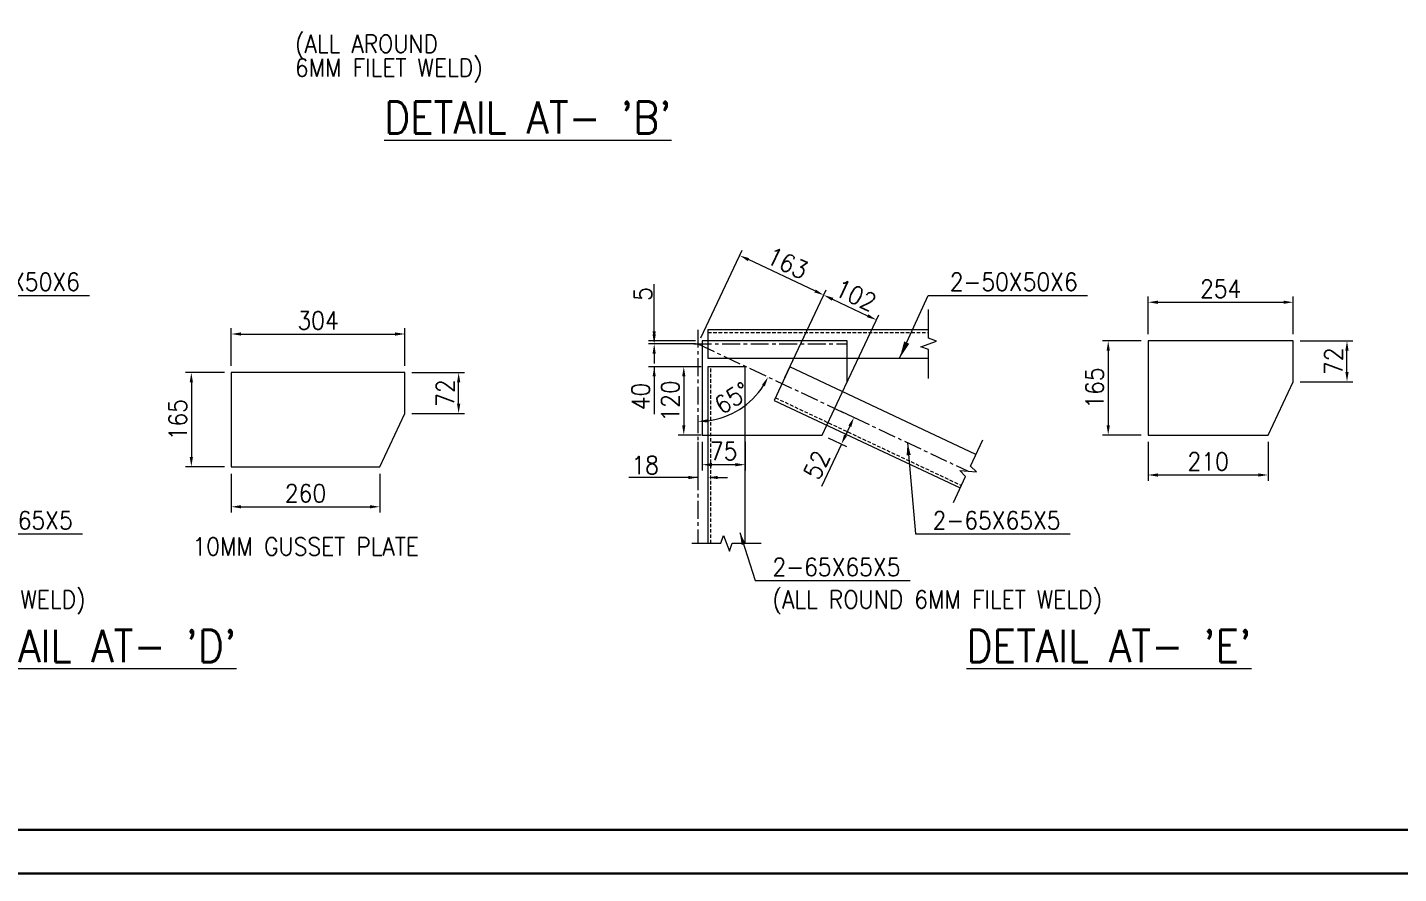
# Model space of a CAD drawing. Header units: millimetres. Extents: x 0 to 1124626, y -157535 to 82123.
# Drawn here: x 485825 to 495432, y 4628 to 10558 of the extents above; entities that cross this region are included whole.
import ezdxf
from ezdxf.enums import TextEntityAlignment as Align

# ---------------------------------------------------------------- set-up
doc = ezdxf.new("R2010")
doc.units = ezdxf.units.MM
doc.header["$MEASUREMENT"] = 0
doc.linetypes.add('CENTER', pattern=[2, 1.25, -0.25, 0.25, -0.25])
doc.linetypes.add('HIDDEN', pattern=[0.375, 0.25, -0.125])
for name, color, linetype, lineweight in [('CN', 253, 'Continuous', 15), ('Dim', 6, 'Continuous', 13), ('rSHEET', 2, 'Continuous', 30), ('STR. STEEL', 25, 'Continuous', 18), ('structure', 183, 'Continuous', 15), ('TITLE TEXT', 50, 'Continuous', 18)]:
    doc.layers.add(name, color=color, linetype=linetype, lineweight=lineweight)
doc.styles.add('MtX_romans_shx', font='romans.shx')
doc.styles.add('style1', font='romans.shx', dxfattribs={"width": 0.9, "height": 300})
doc.dimstyles.new('4.0 DIM-1', dxfattribs={"dimscale": 40, "dimtxt": 125, "dimasz": 3, "dimexe": 1, "dimexo": 1.2, "dimgap": 0.8, "dimtad": 1, "dimdec": 0, "dimlfac": 0.25, "dimzin": 1, "dimdsep": 46, "dimtxsty": 'style1', "dimcen": 2, "dimclrd": 8, "dimclre": 8, "dimclrt": 7, "dimadec": 0, "dimazin": 0, "dimtfac": 1, "dimtdec": 0, "dimtofl": 0, "dimtmove": 1, "dimatfit": 3, "dimfxl": 1, "dimtolj": 1, "dimtzin": 0, "dimlwd": 9, "dimlwe": 9, "dimarcsym": 1})
doc.dimstyles.new('Copy of DIM-1', dxfattribs={"dimscale": 40, "dimtxt": 125, "dimasz": 3, "dimexe": 1, "dimexo": 1.2, "dimgap": 0.8, "dimtad": 1, "dimdec": 0, "dimzin": 1, "dimdsep": 46, "dimtxsty": 'style1', "dimcen": 2, "dimclrd": 8, "dimclre": 8, "dimclrt": 7, "dimadec": 0, "dimazin": 0, "dimtfac": 1, "dimtdec": 0, "dimtofl": 0, "dimtmove": 1, "dimatfit": 3, "dimfxl": 1, "dimtolj": 1, "dimtzin": 0, "dimlwd": 9, "dimlwe": 9, "dimarcsym": 1})

# ---------------------------------------------------------------- blocks, each defined once
blk = doc.blocks.new('*D1041')
at = {"layer": 'DEFPOINTS', "color": 0, "ltscale": 20, "transparency": 16777216}
for p in [(488469.8, 8409.5), (487253.6, 8138.7), (488469.8, 8138.7)]:
    blk.add_point(p, dxfattribs=at)
at = {"layer": 'Dim', "color": 8, "lineweight": 9, "ltscale": 20, "transparency": 16777216}
for p, q in [((487253.6, 8186.7), (487253.6, 8449.5)), ((487321.6, 8409.5), (488401.8, 8409.5)), ((488469.8, 8186.7), (488469.8, 8449.5))]:
    blk.add_line(p, q, dxfattribs=at)
at = {"layer": 'Dim', "color": 8, "ltscale": 20, "transparency": 16777216}
for points in [[(487321.6, 8420.8), (487321.6, 8398.1), (487253.6, 8409.5)], [(488401.8, 8398.1), (488401.8, 8420.8), (488469.8, 8409.5)]]:
    blk.add_solid(points, dxfattribs=at)
at = {"layer": 'Dim', "color": 7, "ltscale": 20, "transparency": 16777216, "insert": (487861.7, 8504), "char_height": 125, "attachment_point": 5, "style": 'style1'}
blk.add_mtext('\\A1;304', dxfattribs=at)
blk = doc.blocks.new('*D1042')
at = {"layer": 'DEFPOINTS', "color": 0, "ltscale": 20, "transparency": 16777216}
for p in [(487253.6, 8138.7), (486973.8, 7478.7), (487253.6, 7478.7)]:
    blk.add_point(p, dxfattribs=at)
at = {"layer": 'Dim', "color": 8, "lineweight": 9, "ltscale": 20, "transparency": 16777216}
for p, q in [((487205.6, 8138.7), (486933.8, 8138.7)), ((486973.8, 8070.7), (486973.8, 7546.7)), ((487205.6, 7478.7), (486933.8, 7478.7))]:
    blk.add_line(p, q, dxfattribs=at)
at = {"layer": 'Dim', "color": 8, "ltscale": 20, "transparency": 16777216}
for points in [[(486985.1, 8070.7), (486962.5, 8070.7), (486973.8, 8138.7)], [(486962.5, 7546.7), (486985.1, 7546.7), (486973.8, 7478.7)]]:
    blk.add_solid(points, dxfattribs=at)
at = {"layer": 'Dim', "color": 7, "ltscale": 20, "transparency": 16777216, "insert": (486879.3, 7808.7), "char_height": 125, "attachment_point": 5, "rotation": 90, "style": 'style1'}
blk.add_mtext('\\A1;165', dxfattribs=at)
blk = doc.blocks.new('*D1043')
at = {"layer": 'DEFPOINTS', "color": 0, "ltscale": 20, "transparency": 16777216}
for p in [(487253.6, 7478.7), (488293.6, 7478.7), (488293.6, 7198.8)]:
    blk.add_point(p, dxfattribs=at)
at = {"layer": 'Dim', "color": 8, "lineweight": 9, "ltscale": 20, "transparency": 16777216}
for p, q in [((487253.6, 7430.7), (487253.6, 7158.8)), ((488293.6, 7430.7), (488293.6, 7158.8)), ((487321.6, 7198.8), (488225.6, 7198.8))]:
    blk.add_line(p, q, dxfattribs=at)
at = {"layer": 'Dim', "color": 8, "ltscale": 20, "transparency": 16777216}
for points in [[(487321.6, 7210.1), (487321.6, 7187.5), (487253.6, 7198.8)], [(488225.6, 7187.5), (488225.6, 7210.1), (488293.6, 7198.8)]]:
    blk.add_solid(points, dxfattribs=at)
at = {"layer": 'Dim', "color": 7, "ltscale": 20, "transparency": 16777216, "insert": (487773.6, 7293.3), "char_height": 125, "attachment_point": 5, "style": 'style1'}
blk.add_mtext('\\A1;260', dxfattribs=at)
blk = doc.blocks.new('*D1044')
at = {"layer": 'DEFPOINTS', "color": 0, "ltscale": 20, "transparency": 16777216}
for p in [(488469.8, 8138.7), (488846.6, 8138.7), (488469.8, 7852.6)]:
    blk.add_point(p, dxfattribs=at)
at = {"layer": 'Dim', "color": 8, "lineweight": 9, "ltscale": 20, "transparency": 16777216}
for p, q in [((488517.8, 8138.7), (488886.6, 8138.7)), ((488846.6, 7920.6), (488846.6, 8070.7)), ((488517.8, 7852.6), (488886.6, 7852.6))]:
    blk.add_line(p, q, dxfattribs=at)
at = {"layer": 'Dim', "color": 8, "ltscale": 20, "transparency": 16777216}
for points in [[(488857.9, 8070.7), (488835.3, 8070.7), (488846.6, 8138.7)], [(488835.3, 7920.6), (488857.9, 7920.6), (488846.6, 7852.6)]]:
    blk.add_solid(points, dxfattribs=at)
at = {"layer": 'Dim', "color": 7, "ltscale": 20, "transparency": 16777216, "insert": (488752.1, 7995.7), "char_height": 125, "attachment_point": 5, "rotation": 90, "style": 'style1'}
blk.add_mtext('\\A1;72', dxfattribs=at)
blk = doc.blocks.new('*D1045')
at = {"layer": 'DEFPOINTS', "color": 0, "ltscale": 20, "transparency": 16777216}
for p in [(491481.2, 7888.2), (491393.1, 7701.3), (491528, 7637.7)]:
    blk.add_point(p, dxfattribs=at)
at = {"layer": 'Dim', "color": 8, "lineweight": 9, "ltscale": 20, "transparency": 16777216}
for p, q in [((491524.7, 7867.8), (491652.3, 7807.6)), ((491587.1, 7763.2), (491557, 7699.2)), ((491528, 7637.7), (491387.7, 7339.9)), ((491436.5, 7680.8), (491564.2, 7620.7))]:
    blk.add_line(p, q, dxfattribs=at)
at = {"layer": 'Dim', "color": 8, "ltscale": 20, "transparency": 16777216}
for points in [[(491597.4, 7758.3), (491576.9, 7768), (491616.1, 7824.7)], [(491546.7, 7704.1), (491567.3, 7694.4), (491528, 7637.7)]]:
    blk.add_solid(points, dxfattribs=at)
at = {"layer": 'Dim', "color": 7, "ltscale": 20, "transparency": 16777216, "insert": (491355.2, 7491.3), "char_height": 125, "attachment_point": 5, "rotation": 64.76784, "style": 'style1'}
blk.add_mtext('\\A1;52', dxfattribs=at)
blk = doc.blocks.new('*D1046')
at = {"layer": 'DEFPOINTS', "color": 0, "ltscale": 20, "transparency": 16777216}
for p in [(491773.4, 8508.3), (491167.6, 8179.7), (491536.6, 8005.8)]:
    blk.add_point(p, dxfattribs=at)
at = {"layer": 'Dim', "color": 8, "lineweight": 9, "ltscale": 20, "transparency": 16777216}
for p, q in [((491188.1, 8223.2), (491421.4, 8718.4)), ((491465.9, 8653.2), (491711.9, 8537.3)), ((491557.1, 8049.3), (491790.5, 8544.5))]:
    blk.add_line(p, q, dxfattribs=at)
at = {"layer": 'Dim', "color": 8, "ltscale": 20, "transparency": 16777216}
for points in [[(491470.7, 8663.5), (491461.1, 8643), (491404.4, 8682.2)], [(491707.1, 8527), (491716.8, 8547.5), (491773.4, 8508.3)]]:
    blk.add_solid(points, dxfattribs=at)
at = {"layer": 'Dim', "color": 7, "ltscale": 20, "transparency": 16777216, "insert": (491629.2, 8680.7), "char_height": 125, "attachment_point": 5, "rotation": 334.76784, "style": 'style1'}
blk.add_mtext('\\A1;102', dxfattribs=at)
blk = doc.blocks.new('*D1047')
at = {"layer": 'DEFPOINTS', "color": 0, "ltscale": 20, "transparency": 16777216}
for p in [(490815.3, 8959.8), (490523.1, 8339.7), (491112.2, 8062.2)]:
    blk.add_point(p, dxfattribs=at)
at = {"layer": 'Dim', "color": 8, "lineweight": 9, "ltscale": 20, "transparency": 16777216}
for p, q in [((490543.6, 8383.2), (490832.4, 8996)), ((491342.9, 8711.2), (490876.8, 8930.8)), ((491132.7, 8105.6), (491421.4, 8718.4))]:
    blk.add_line(p, q, dxfattribs=at)
at = {"layer": 'Dim', "color": 8, "ltscale": 20, "transparency": 16777216}
for points in [[(490881.7, 8941.1), (490872, 8920.6), (490815.3, 8959.8)], [(491338.1, 8700.9), (491347.7, 8721.4), (491404.4, 8682.2)]]:
    blk.add_solid(points, dxfattribs=at)
at = {"layer": 'Dim', "color": 7, "ltscale": 20, "transparency": 16777216, "insert": (491150.1, 8906.5), "char_height": 125, "attachment_point": 5, "rotation": 334.76784, "style": 'style1'}
blk.add_mtext('\\A1;163', dxfattribs=at)
blk = doc.blocks.new('*D1048')
at = {"layer": 'DEFPOINTS', "color": 0, "ltscale": 20, "transparency": 16777216}
for p in [(490553.1, 8361.3), (490216.5, 8339.7), (490553.1, 8339.7)]:
    blk.add_point(p, dxfattribs=at)
at = {"layer": 'Dim', "color": 8, "lineweight": 9, "ltscale": 20, "transparency": 16777216}
for p, q in [((490216.5, 8361.3), (490216.5, 8759.3)), ((490216.5, 8429.3), (490216.5, 8497.3)), ((490505.1, 8361.3), (490176.5, 8361.3)), ((490505.1, 8339.7), (490176.5, 8339.7)), ((490216.5, 8271.7), (490216.5, 8203.7))]:
    blk.add_line(p, q, dxfattribs=at)
at = {"layer": 'Dim', "color": 8, "ltscale": 20, "transparency": 16777216}
for points in [[(490205.1, 8429.3), (490227.8, 8429.3), (490216.5, 8361.3)], [(490227.8, 8271.7), (490205.1, 8271.7), (490216.5, 8339.7)]]:
    blk.add_solid(points, dxfattribs=at)
at = {"layer": 'Dim', "color": 7, "ltscale": 20, "transparency": 16777216, "insert": (490137.7, 8689.8), "char_height": 125, "attachment_point": 5, "rotation": 90, "style": 'style1'}
blk.add_mtext('\\A1;5', dxfattribs=at)
blk = doc.blocks.new('*D1049')
at = {"layer": 'DEFPOINTS', "color": 0, "ltscale": 20, "transparency": 16777216}
for p in [(490523.1, 7701.3), (490593.1, 7701.3), (490523.1, 7403.9)]:
    blk.add_point(p, dxfattribs=at)
at = {"layer": 'Dim', "color": 8, "lineweight": 9, "ltscale": 20, "transparency": 16777216}
for p, q in [((490523.1, 7653.3), (490523.1, 7363.9)), ((490593.1, 7653.3), (490593.1, 7363.9)), ((490523.1, 7403.9), (490038.4, 7403.9)), ((490455.1, 7403.9), (490387.1, 7403.9)), ((490661.1, 7403.9), (490729.1, 7403.9))]:
    blk.add_line(p, q, dxfattribs=at)
at = {"layer": 'Dim', "color": 8, "ltscale": 20, "transparency": 16777216}
for points in [[(490455.1, 7392.6), (490455.1, 7415.2), (490523.1, 7403.9)], [(490661.1, 7415.2), (490661.1, 7392.6), (490593.1, 7403.9)]]:
    blk.add_solid(points, dxfattribs=at)
at = {"layer": 'Dim', "color": 7, "ltscale": 20, "transparency": 16777216, "insert": (490153.5, 7490.7), "char_height": 125, "attachment_point": 5, "style": 'style1'}
blk.add_mtext('\\A1;18', dxfattribs=at)
blk = doc.blocks.new('*D1050')
at = {"layer": 'DEFPOINTS', "color": 0, "ltscale": 20, "transparency": 16777216}
for p in [(490216.5, 8339.7), (490553.1, 8339.7), (490593.1, 8179.7)]:
    blk.add_point(p, dxfattribs=at)
at = {"layer": 'Dim', "color": 8, "lineweight": 9, "ltscale": 20, "transparency": 16777216}
for p, q in [((490216.5, 8407.7), (490216.5, 8475.7)), ((490505.1, 8339.7), (490176.5, 8339.7)), ((490545.1, 8179.7), (490176.5, 8179.7)), ((490216.5, 8179.7), (490216.5, 7848.3)), ((490216.5, 8111.7), (490216.5, 8043.7))]:
    blk.add_line(p, q, dxfattribs=at)
at = {"layer": 'Dim', "color": 8, "ltscale": 20, "transparency": 16777216}
for points in [[(490205.1, 8407.7), (490227.8, 8407.7), (490216.5, 8339.7)], [(490227.8, 8111.7), (490205.1, 8111.7), (490216.5, 8179.7)]]:
    blk.add_solid(points, dxfattribs=at)
at = {"layer": 'Dim', "color": 7, "ltscale": 20, "transparency": 16777216, "insert": (490122, 7971.3), "char_height": 125, "attachment_point": 5, "rotation": 90, "style": 'style1'}
blk.add_mtext('\\A1;40', dxfattribs=at)
blk = doc.blocks.new('*D1051')
at = {"layer": 'DEFPOINTS', "color": 0, "ltscale": 20, "transparency": 16777216}
for p in [(490593.1, 8179.7), (490423.8, 7701.3), (490593.1, 7701.3)]:
    blk.add_point(p, dxfattribs=at)
at = {"layer": 'Dim', "color": 8, "lineweight": 9, "ltscale": 20, "transparency": 16777216}
for p, q in [((490545.1, 8179.7), (490383.8, 8179.7)), ((490423.8, 8111.7), (490423.8, 7769.3)), ((490545.1, 7701.3), (490383.8, 7701.3))]:
    blk.add_line(p, q, dxfattribs=at)
at = {"layer": 'Dim', "color": 8, "ltscale": 20, "transparency": 16777216}
for points in [[(490435.1, 8111.7), (490412.5, 8111.7), (490423.8, 8179.7)], [(490412.5, 7769.3), (490435.1, 7769.3), (490423.8, 7701.3)]]:
    blk.add_solid(points, dxfattribs=at)
at = {"layer": 'Dim', "color": 7, "ltscale": 20, "transparency": 16777216, "insert": (490329.3, 7940.5), "char_height": 125, "attachment_point": 5, "rotation": 90, "style": 'style1'}
blk.add_mtext('\\A1;120', dxfattribs=at)
blk = doc.blocks.new('*D1052')
at = {"layer": 'DEFPOINTS', "color": 0, "ltscale": 20, "transparency": 16777216}
for p in [(490523.1, 8439.7), (490523.1, 8339.7), (490924.3, 7973.4), (492415.6, 7447.9), (490523.1, 6942.6)]:
    blk.add_point(p, dxfattribs=at)
at = {"layer": 'Dim', "color": 8, "lineweight": 9, "ltscale": 20, "transparency": 16777216}
blk.add_arc((490523.1, 8339.7), 543.3, 277.17615, 327.59169, dxfattribs=at)
at = {"layer": 'Dim', "color": 8, "ltscale": 20, "transparency": 16777216}
for points in [[(490991.7, 8043.1), (490971.9, 8054), (491014.6, 8108.2)], [(490590.3, 7812), (490591.7, 7789.4), (490523.1, 7796.5)]]:
    blk.add_solid(points, dxfattribs=at)
at = {"layer": 'Dim', "color": 7, "ltscale": 20, "transparency": 16777216, "insert": (490763.5, 7960.8), "char_height": 125, "attachment_point": 5, "rotation": 32.38392, "style": 'style1'}
blk.add_mtext('\\A1;65%%d', dxfattribs=at)
blk = doc.blocks.new('*D1053')
at = {"layer": 'DEFPOINTS', "color": 0, "ltscale": 20, "transparency": 16777216}
for p in [(490553.1, 7701.3), (490853.1, 7701.3), (490553.1, 7493.6)]:
    blk.add_point(p, dxfattribs=at)
at = {"layer": 'Dim', "color": 8, "lineweight": 9, "ltscale": 20, "transparency": 16777216}
for p, q in [((490553.1, 7653.3), (490553.1, 7453.6)), ((490853.1, 7653.3), (490853.1, 7453.6)), ((490785.1, 7493.6), (490621.1, 7493.6))]:
    blk.add_line(p, q, dxfattribs=at)
at = {"layer": 'Dim', "color": 8, "ltscale": 20, "transparency": 16777216}
for points in [[(490621.1, 7504.9), (490621.1, 7482.3), (490553.1, 7493.6)], [(490785.1, 7482.3), (490785.1, 7504.9), (490853.1, 7493.6)]]:
    blk.add_solid(points, dxfattribs=at)
at = {"layer": 'Dim', "color": 7, "ltscale": 20, "transparency": 16777216, "insert": (490703.1, 7588.1), "char_height": 125, "attachment_point": 5, "style": 'style1'}
blk.add_mtext('\\A1;75', dxfattribs=at)
blk = doc.blocks.new('*D1054')
at = {"layer": 'DEFPOINTS', "color": 0, "ltscale": 20, "transparency": 16777216}
for p in [(493677.2, 8361.3), (493397.4, 7701.3), (493677.2, 7701.3)]:
    blk.add_point(p, dxfattribs=at)
at = {"layer": 'Dim', "color": 8, "lineweight": 9, "ltscale": 20, "transparency": 16777216}
for p, q in [((493629.2, 8361.3), (493357.4, 8361.3)), ((493397.4, 8293.3), (493397.4, 7769.3)), ((493629.2, 7701.3), (493357.4, 7701.3))]:
    blk.add_line(p, q, dxfattribs=at)
at = {"layer": 'Dim', "color": 8, "ltscale": 20, "transparency": 16777216}
for points in [[(493408.7, 8293.3), (493386, 8293.3), (493397.4, 8361.3)], [(493386, 7769.3), (493408.7, 7769.3), (493397.4, 7701.3)]]:
    blk.add_solid(points, dxfattribs=at)
at = {"layer": 'Dim', "color": 7, "ltscale": 20, "transparency": 16777216, "insert": (493302.9, 8031.3), "char_height": 125, "attachment_point": 5, "rotation": 90, "style": 'style1'}
blk.add_mtext('\\A1;165', dxfattribs=at)
blk = doc.blocks.new('*D1055')
at = {"layer": 'DEFPOINTS', "color": 0, "ltscale": 20, "transparency": 16777216}
for p in [(493677.2, 7701.3), (494517.2, 7701.3), (494517.2, 7421.4)]:
    blk.add_point(p, dxfattribs=at)
at = {"layer": 'Dim', "color": 8, "lineweight": 9, "ltscale": 20, "transparency": 16777216}
for p, q in [((493677.2, 7653.3), (493677.2, 7381.4)), ((494517.2, 7653.3), (494517.2, 7381.4)), ((493745.2, 7421.4), (494449.2, 7421.4))]:
    blk.add_line(p, q, dxfattribs=at)
at = {"layer": 'Dim', "color": 8, "ltscale": 20, "transparency": 16777216}
for points in [[(493745.2, 7432.7), (493745.2, 7410), (493677.2, 7421.4)], [(494449.2, 7410), (494449.2, 7432.7), (494517.2, 7421.4)]]:
    blk.add_solid(points, dxfattribs=at)
at = {"layer": 'Dim', "color": 7, "ltscale": 20, "transparency": 16777216, "insert": (494097.2, 7515.9), "char_height": 125, "attachment_point": 5, "style": 'style1'}
blk.add_mtext('\\A1;210', dxfattribs=at)
blk = doc.blocks.new('*D1056')
at = {"layer": 'DEFPOINTS', "color": 0, "ltscale": 20, "transparency": 16777216}
for p in [(494693.4, 8632), (493677.2, 8361.3), (494693.4, 8361.3)]:
    blk.add_point(p, dxfattribs=at)
at = {"layer": 'Dim', "color": 8, "lineweight": 9, "ltscale": 20, "transparency": 16777216}
for p, q in [((493677.2, 8409.3), (493677.2, 8672)), ((494693.4, 8409.3), (494693.4, 8672)), ((493745.2, 8632), (494625.4, 8632))]:
    blk.add_line(p, q, dxfattribs=at)
at = {"layer": 'Dim', "color": 8, "ltscale": 20, "transparency": 16777216}
for points in [[(493745.2, 8643.4), (493745.2, 8620.7), (493677.2, 8632)], [(494625.4, 8620.7), (494625.4, 8643.4), (494693.4, 8632)]]:
    blk.add_solid(points, dxfattribs=at)
at = {"layer": 'Dim', "color": 7, "ltscale": 20, "transparency": 16777216, "insert": (494185.3, 8726.5), "char_height": 125, "attachment_point": 5, "style": 'style1'}
blk.add_mtext('\\A1;254', dxfattribs=at)
blk = doc.blocks.new('*D1057')
at = {"layer": 'DEFPOINTS', "color": 0, "ltscale": 20, "transparency": 16777216}
for p in [(494693.4, 8361.3), (495070.2, 8361.3), (494693.4, 8075.2)]:
    blk.add_point(p, dxfattribs=at)
at = {"layer": 'Dim', "color": 8, "lineweight": 9, "ltscale": 20, "transparency": 16777216}
for p, q in [((494741.4, 8361.3), (495110.2, 8361.3)), ((495070.2, 8143.2), (495070.2, 8293.3)), ((494741.4, 8075.2), (495110.2, 8075.2))]:
    blk.add_line(p, q, dxfattribs=at)
at = {"layer": 'Dim', "color": 8, "ltscale": 20, "transparency": 16777216}
for points in [[(495081.5, 8293.3), (495058.8, 8293.3), (495070.2, 8361.3)], [(495058.8, 8143.2), (495081.5, 8143.2), (495070.2, 8075.2)]]:
    blk.add_solid(points, dxfattribs=at)
at = {"layer": 'Dim', "color": 7, "ltscale": 20, "transparency": 16777216, "insert": (494975.7, 8218.2), "char_height": 125, "attachment_point": 5, "rotation": 90, "style": 'style1'}
blk.add_mtext('\\A1;72', dxfattribs=at)

msp = doc.modelspace()

# ---------------------------------------------------------------- linework, layer by layer
at = {"layer": 'CN', "linetype": 'CENTER', "ltscale": 100}
for p, q in [((490523.1284, 8439.747), (490523.1284, 6942.6428)), ((490493.1284, 8339.747), (491569.3342, 8339.747)), ((490523.1284, 8339.747), (492415.5846, 7447.927))]:
    msp.add_line(p, q, dxfattribs=at)
at = {"layer": 'CN', "linetype": 'HIDDEN', "ltscale": 100}
for p, q in [((490593.1284, 8419.747), (492139.2257, 8419.747)), ((490613.1284, 6942.6428), (490613.1284, 8179.747)), ((491065.3009, 7962.6459), (492368.6931, 7348.4224))]:
    msp.add_line(p, q, dxfattribs=at)
at = {"layer": 'Dim', "ltscale": 20}
for points in [[(491569.3342, 8361.2852), (490553.1284, 8361.2852), (490553.1284, 7701.2852), (491393.1284, 7701.2852), (491569.3342, 8075.1969)], [(494693.3732, 8361.2852), (493677.1673, 8361.2852), (493677.1673, 7701.2852), (494517.1673, 7701.2852), (494693.3732, 8075.1969)], [(488469.814, 8138.7231), (487253.6082, 8138.7231), (487253.6082, 7478.7231), (488293.6082, 7478.7231), (488469.814, 7852.6348)]]:
    msp.add_lwpolyline(points, close=True, dxfattribs=at)
at = {"layer": 'STR. STEEL', "ltscale": 20}
for p, q in [((492139.2257, 8379.747), (492139.2257, 8581.6053)), ((492139.2257, 8097.8888), (492139.2257, 8299.747))]:
    msp.add_line(p, q, dxfattribs=at)
for points in [[(492139.2257, 8439.747), (490593.1284, 8439.747), (490593.1284, 8239.747), (492139.2257, 8239.747)], [(492139.2257, 8299.747), (492084.2762, 8319.747), (492194.1753, 8359.747), (492139.2257, 8379.747)]]:
    msp.add_lwpolyline(points, dxfattribs=at)
at = {"layer": 'structure'}
for p, q in [((492432.6361, 7484.1106), (492518.6857, 7666.7091)), ((492312.4836, 7229.145), (492398.5332, 7411.7435)), ((490481.2702, 6942.6428), (490683.1284, 6942.6428)), ((490763.1284, 6942.6428), (490964.9866, 6942.6428))]:
    msp.add_line(p, q, dxfattribs=at)
at = {"layer": 'structure', "ltscale": 20}
for points in [[(490853.1284, 6942.6428), (490853.1284, 8179.747), (490593.1284, 8179.747), (490593.1284, 6942.6428)], [(492471.002, 7565.5235), (491167.6097, 8179.747), (491056.7751, 7944.5542), (492360.1673, 7330.3306)]]:
    msp.add_lwpolyline(points, dxfattribs=at)
at = {"layer": 'structure'}
for points in [[(492398.5332, 7411.7435), (492357.3522, 7453.2596), (492473.8171, 7442.5945), (492432.6361, 7484.1106)], [(490683.1284, 6942.6428), (490703.1284, 6997.5923), (490743.1284, 6887.6932), (490763.1284, 6942.6428)]]:
    msp.add_lwpolyline(points, dxfattribs=at)

# ---------------------------------------------------------------- texts
at = {"layer": 'Dim', "color": 7, "ltscale": 20, "insert": (487699.4926, 10171.9942), "char_height": 125, "width": 1501.735957, "attachment_point": 7, "line_spacing_factor": 0.8, "style": 'style1'}
msp.add_mtext('\\A1;(ALL AROUND 6MM FILET WELD) ', dxfattribs=at)
at = {"layer": 'Dim', "color": 7, "ltscale": 20, "char_height": 125, "attachment_point": 7, "style": 'style1'}
for s, insert in [('\\A1;2-50X50X6', (485296.5577, 8712.191)), ('\\A1;2-50X50X6', (492287.1136, 8712.191)), ('\\A1;2-65X65X5', (485246.5407, 7041.6415)), ('\\A1;2-65X65X5', (492167.0967, 7041.6415)), ('\\A1;2-65X65X5', (491045.092, 6714.056)), ('\\A1;(ALL ROUND 6MM FILET WELD) ', (483924.536, 6445.1123)), ('\\A1;(ALL ROUND 6MM FILET WELD) ', (491045.092, 6445.1123))]:
    msp.add_mtext(s, dxfattribs=dict(at, insert=insert))
at = {"layer": 'Dim', "color": 7, "ltscale": 20, "insert": (486981.9547, 6858.1371), "char_height": 125, "width": 1962.973884, "attachment_point": 7, "line_spacing_factor": 0.7, "style": 'style1', "bg_fill": 2}
msp.add_mtext('10MM GUSSET PLATE', dxfattribs=at)
at = {"layer": 'TITLE TEXT', "ltscale": 20, "style": 'MtX_romans_shx', "width": 0.9}
for s, p in [("%%UDETAIL AT- 'B'", (489330.7726, 9813.4779)), ("%%UDETAIL AT- 'D'", (486282.3795, 6110.5162)), ("%%UDETAIL AT- 'E'", (493402.9355, 6110.5162))]:
    msp.add_text(s, height=225, dxfattribs=at).set_placement(p, align=Align.CENTER)

# ---------------------------------------------------------------- dimensions: what is measured, and where the dimension line sits
at = {"layer": 'Dim', "ltscale": 20}
for p1, p2, distance, picture, middle in [((491112.1924, 8062.1506), (490523.1284, 8339.747), -685.4575, '*D1047', (491150.1462, 8906.4889)), ((491167.6097, 8179.747), (491536.6486, 8005.8375), 555.4575, '*D1046', (491629.1977, 8680.7359))]:
    dim = msp.add_aligned_dim(p1=p1, p2=p2, distance=distance, dimstyle='4.0 DIM-1', override={"dimtxt": 110, "dimasz": 1.7}, dxfattribs=at)
    dim.commit()
    dim.dimension.update_dxf_attribs({"geometry": picture, "text_midpoint": middle})
for base, p1, p2, angle, picture, middle, dimtype in [((490216.4808, 8339.747), (490553.1284, 8361.2852), (490553.1284, 8339.747), 90, '*D1048', (490224.3379, 8689.7787), 160), ((490216.4808, 8339.747), (490593.1284, 8179.747), (490553.1284, 8339.747), 90, '*D1050', (490205.5033, 7971.3451), 160), ((491528.0144, 7637.7202), (491481.2313, 7888.241), (491393.1284, 7701.2852), 244.76784229, '*D1045', (491440.4165, 7451.1423), 161)]:
    dim = msp.add_linear_dim(base=base, p1=p1, p2=p2, angle=angle, dimstyle='4.0 DIM-1', override={"dimtxt": 110, "dimasz": 1.7}, dxfattribs=at)
    dim.commit()
    dim.dimension.update_dxf_attribs({"geometry": picture, "text_midpoint": middle, "dimtype": dimtype})
for base, p1, p2, picture, middle in [((494693.3732, 8632.0177), (493677.1673, 8361.2852), (494693.3732, 8361.2852), '*D1056', (494185.2702, 8726.5177)), ((488469.814, 8409.4557), (487253.6082, 8138.7231), (488469.814, 8138.7231), '*D1041', (487861.7111, 8503.9557)), ((490553.1284, 7493.5975), (490853.1284, 7701.2852), (490553.1284, 7701.2852), '*D1053', (490703.1284, 7588.0975)), ((494517.1673, 7421.3587), (493677.1673, 7701.2852), (494517.1673, 7701.2852), '*D1055', (494097.1673, 7515.8587)), ((488293.6082, 7198.7966), (487253.6082, 7478.7231), (488293.6082, 7478.7231), '*D1043', (487773.6082, 7293.2966))]:
    dim = msp.add_linear_dim(base=base, p1=p1, p2=p2, dimstyle='4.0 DIM-1', override={"dimtxt": 110, "dimasz": 1.7}, dxfattribs=at)
    dim.commit()
    dim.dimension.update_dxf_attribs({"geometry": picture, "text_midpoint": middle})
dim = msp.add_angular_dim_2l(base=(490924.3324, 7973.4292), line1=((490523.1284, 8339.747), (492415.5846, 7447.927)), line2=((490523.1284, 8439.747), (490523.1284, 6942.6428)), dimstyle='4.0 DIM-1', override={"dimtxt": 110, "dimasz": 1.7}, dxfattribs=at)
dim.commit()
dim.dimension.update_dxf_attribs({"geometry": '*D1052', "text_midpoint": (490763.4905, 7960.7619)})
for base, p1, p2, picture, middle in [((493397.3719, 7701.2852), (493677.1673, 8361.2852), (493677.1673, 7701.2852), '*D1054', (493302.8719, 8031.2852)), ((495070.1616, 8361.2852), (494693.3732, 8075.1969), (494693.3732, 8361.2852), '*D1057', (494975.6616, 8218.241)), ((490423.797, 7701.2852), (490593.1284, 8179.747), (490593.1284, 7701.2852), '*D1051', (490329.297, 7940.5161)), ((486973.8128, 7478.7231), (487253.6082, 8138.7231), (487253.6082, 7478.7231), '*D1042', (486879.3128, 7808.7231)), ((488846.6025, 8138.7231), (488469.814, 7852.6348), (488469.814, 8138.7231), '*D1044', (488752.1025, 7995.679))]:
    dim = msp.add_linear_dim(base=base, p1=p1, p2=p2, angle=90, dimstyle='4.0 DIM-1', override={"dimtxt": 110, "dimasz": 1.7}, dxfattribs=at)
    dim.commit()
    dim.dimension.update_dxf_attribs({"geometry": picture, "text_midpoint": middle})
dim = msp.add_linear_dim(base=(490523.1283823085, 7403.8858676953), p1=(490593.1283823085, 7701.2852213851), p2=(490523.1283823085, 7701.2852213852), dimstyle='4.0 DIM-1', override={"dimtxt": 110, "dimasz": 1.7}, dxfattribs=at)
dim.commit()
dim.dimension.update_dxf_attribs({"geometry": '*D1049', "text_midpoint": (490153.4784158895, 7400.0679032746), "dimtype": 160})

# ---------------------------------------------------------------- leaders
at = {"layer": 'Dim', "ltscale": 20, "annotation_type": 0, "has_hookline": 1, "hookline_direction": 0, "text_width": 964.2857}
for points, override in [([(484945.7166, 8239.747), (485144.5577, 8680.191), (485264.5577, 8680.191)], {"dimasz": 3}), ([(491936.2726, 8239.747), (492135.1136, 8680.191), (492255.1136, 8680.191)], {"dimasz": 3}), ([(485071.1815, 7647.665), (485126.5407, 7009.6415), (485214.5407, 7009.6415)], {"dimasz": 2.2}), ([(491991.7375, 7647.665), (492047.0967, 7009.6415), (492135.0967, 7009.6415)], {"dimasz": 2.2}), ([(490816.168, 7018.4338), (490925.092, 6682.056), (491013.092, 6682.056)], {"dimasz": 2.2})]:
    msp.add_leader(points, dimstyle='Copy of DIM-1', override=override, dxfattribs=at)

# ---------------------------------------------------------------- next in the draw order: linework, layer by layer
at = {"layer": 'rSHEET'}
msp.add_lwpolyline([(476335.2635, 4628.0791), (508705.803, 4628.0791), (508705.803, 27516.3626), (476335.2635, 27516.3626)], close=True, dxfattribs=at)
msp.add_lwpolyline([(476874.7725, 4935.7919), (508166.294, 4935.7919, 0.414213562), (508397.5121, 5167.01), (508397.5121, 26977.4317, 0.414213562), (508166.294, 27208.6498), (476874.7725, 27208.6498, 0.414213562), (476643.5544, 26977.4317), (476643.5544, 5167.01, 0.414213562)], format="xyb", close=True, dxfattribs=at)

doc.saveas('drawing.dxf')
